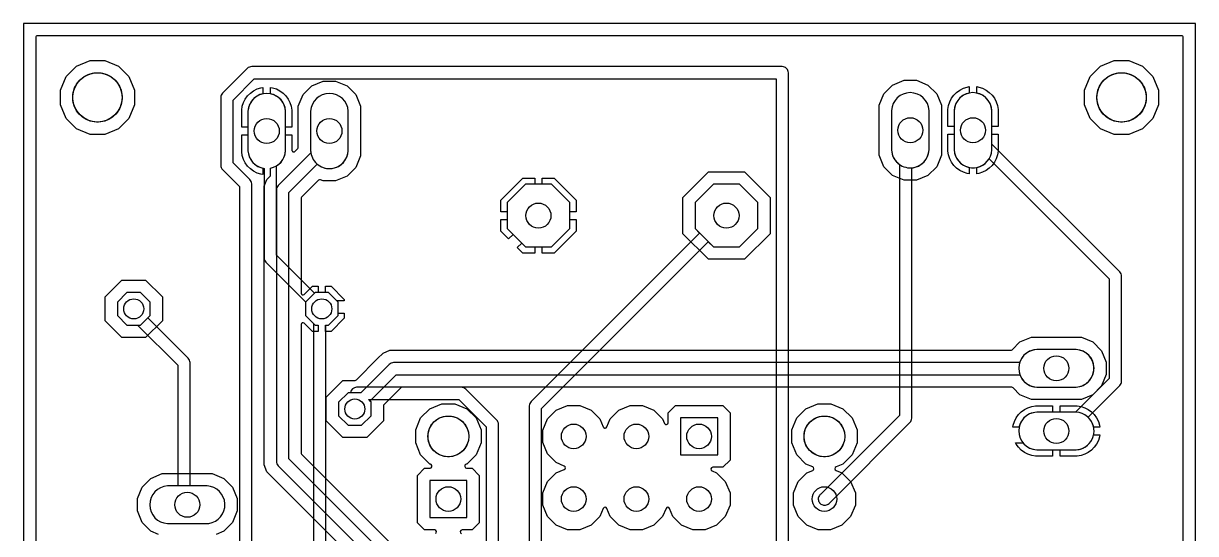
# Model space of a CAD drawing. Header units: millimetres. Extents: x 0 to 47.5, y 0 to 60.
# Drawn here: x 0 to 47.5, y 39.32 to 60 of the extents above; entities that cross this region are included whole.
import ezdxf

# ---------------------------------------------------------------- set-up
doc = ezdxf.new("R2010")
doc.units = ezdxf.units.MM

msp = doc.modelspace()

# ---------------------------------------------------------------- linework, layer by layer
at = {"layer": '16_copper'}
for points in [[(31, 34.854), (31, 58, 0.414214), (30.75, 58.25), (9.25, 58.25, 0.198912), (9.073, 58.177), (8.073, 57.177, 0.198912), (8, 57), (8, 54.25, 0.198912), (8.073, 54.073), (8.75, 53.396), (8.75, 32.354)], [(9.25, 32.25), (9.25, 53.5, 0.198912), (9.177, 53.677), (8.5, 54.354), (8.5, 56.896), (9.354, 57.75), (30.5, 57.75), (30.5, 34.75, 0.198912)], [(12.25, 32.604), (12.25, 47.77), (12.364, 47.77), (12.75, 48.156), (12.75, 48.704), (12.364, 49.09), (11.816, 49.09), (11.79, 49.064), (10.25, 50.604), (10.25, 54.222, 0.251363), (10.622, 54.841), (10.622, 56.439, 0.95208), (9.098, 56.439), (9.098, 54.841, 0.358527), (9.75, 54.123), (9.75, 50.5, 0.198912), (9.823, 50.323), (11.436, 48.71), (11.43, 48.704), (11.43, 48.156), (11.75, 47.836), (11.75, 32.25, 0.122629)], [(21, 16.5), (21, 44.396), (27.754, 51.15), (27.964, 50.94), (29.016, 50.94), (29.76, 51.684), (29.76, 52.736), (29.016, 53.48), (27.964, 53.48), (27.22, 52.736), (27.22, 51.684), (27.4, 51.504), (20.573, 44.677, 0.198912), (20.5, 44.5), (20.5, 16.604)], [(19.25, 27.25), (19.25, 43.75, 0.198912), (19.177, 43.927), (17.927, 45.177, 0.198912), (17.75, 45.25), (13.5, 45.25, 0.378912), (13.252, 45.03), (13.156, 45.03), (12.77, 44.644), (12.77, 44.096), (13.156, 43.71), (13.704, 43.71), (14.09, 44.096), (14.09, 44.644), (13.984, 44.75), (17.646, 44.75), (18.75, 43.646), (18.75, 27.354)]]:
    msp.add_lwpolyline(points, format="xyb", dxfattribs=at)
for points in [[(12.512, 54.123, 0.357806), (13.162, 54.841), (13.162, 56.439, 0.95208), (11.638, 56.439), (11.638, 54.841), (11.645, 54.766), (11.66, 54.693), (11.682, 54.621), (11.71, 54.552), (11.746, 54.486), (11.787, 54.424), (11.835, 54.366), (11.888, 54.313), (11.946, 54.265), (12.008, 54.224), (12.074, 54.188), (12.143, 54.16), (12.215, 54.138), (12.288, 54.123), (12.363, 54.116), (12.437, 54.116)], [(32.507, 40.475), (32.545, 40.485, 0.155133), (32.677, 40.573), (35.927, 43.823, 0.198912), (36, 44), (36, 54.148, 0.377231), (36.702, 54.871), (36.702, 56.469, 0.95208), (35.178, 56.469), (35.178, 54.871, 0.230554), (35.5, 54.286), (35.5, 44.104), (32.336, 40.939, 0.105989), (32.255, 40.863), (32.235, 40.829), (32.221, 40.793), (32.212, 40.754), (32.21, 40.715), (32.214, 40.675), (32.224, 40.637), (32.24, 40.601), (32.262, 40.568), (32.288, 40.539), (32.319, 40.514), (32.353, 40.494), (32.39, 40.48), (32.429, 40.472), (32.468, 40.47)], [(42.734, 42.725, 0.62855), (43.142, 44.038), (44.427, 45.323, 0.198912), (44.5, 45.5), (44.5, 49.75, 0.198912), (44.427, 49.927), (39.242, 55.112), (39.242, 56.469, 0.95208), (37.718, 56.469), (37.718, 54.871, 0.740292), (39.133, 54.514), (44, 49.646), (44, 45.604), (42.638, 44.242), (41.061, 44.242, 0.95208), (41.061, 42.718), (42.659, 42.718)], [(7.514, 39.735, 0.906347), (7.439, 41.252), (6.75, 41.252), (6.75, 46.25, 0.198912), (6.677, 46.427), (5.039, 48.065), (5.13, 48.156), (5.13, 48.704), (4.744, 49.09), (4.196, 49.09), (3.81, 48.704), (3.81, 48.156), (4.196, 47.77), (4.627, 47.77), (6.25, 46.146), (6.25, 41.252), (5.841, 41.252, 0.95208), (5.841, 39.728), (7.439, 39.728)], [(42.734, 45.265, 0.906347), (42.659, 46.782), (41.061, 46.782, 0.95208), (41.061, 45.258), (42.659, 45.258)]]:
    msp.add_lwpolyline(points, format="xyb", close=True, dxfattribs=at)
for points in [[(22.14, 51.684), (22.14, 52.736), (21.396, 53.48), (20.344, 53.48), (19.6, 52.736), (19.6, 51.684), (20.344, 50.94), (21.396, 50.94)], [(28.134, 44.014), (26.626, 44.014), (26.626, 42.506), (28.134, 42.506)], [(17.974, 41.474), (16.466, 41.474), (16.466, 39.966), (17.974, 39.966)]]:
    msp.add_lwpolyline(points, close=True, dxfattribs=at)
at = {"layer": '1_copper'}
for points in [[(47, 36.969), (47, 59.424, 0.414214), (46.924, 59.5), (0.576, 59.5, 0.414214), (0.5, 59.424), (0.5, 0.576, 0.414214)], [(13.649, 38.04), (10.086, 41.603), (9.864, 41.825), (9.75, 42.101), (9.75, 53.399), (9.864, 53.675), (9.99, 53.801, 0.198912), (10.012, 53.855), (10.012, 54.131, 0.342626), (10.622, 54.841), (10.622, 55.488), (10.876, 55.488), (10.876, 54.871), (10.876, 54.868), (10.876, 54.865), (10.878, 54.857), (10.879, 54.849), (10.88, 54.846), (10.881, 54.844), (10.885, 54.837), (10.888, 54.829), (10.89, 54.827), (10.891, 54.825), (10.897, 54.819), (10.902, 54.813), (10.905, 54.811), (10.907, 54.809), (10.914, 54.806), (10.921, 54.801), (10.924, 54.8), (10.926, 54.799), (10.934, 54.797), (10.942, 54.795), (10.945, 54.795), (10.947, 54.795, 0.215358), (11.006, 54.817), (11.116, 54.926, 0.198912), (11.138, 54.98), (11.138, 56.653), (11.33, 57.117), (11.685, 57.472), (12.149, 57.664), (12.651, 57.664), (13.115, 57.472), (13.47, 57.117), (13.662, 56.653), (13.662, 54.627), (13.47, 54.163), (13.115, 53.808), (12.651, 53.616), (12.149, 53.616), (12.039, 53.662, 0.303353), (11.956, 53.645), (11.272, 52.962, 0.198912), (11.25, 52.908), (11.25, 49.067, 0.668179), (11.38, 49.013), (11.711, 49.344), (11.938, 49.344), (11.938, 49.09), (11.816, 49.09), (11.43, 48.704), (11.43, 48.156), (11.816, 47.77), (11.938, 47.77), (11.938, 47.516), (11.711, 47.516), (11.38, 47.847, 0.668179), (11.25, 47.793), (11.25, 42.592, 0.198912), (11.272, 42.538), (15.836, 37.975, 0.668179)], [(16.694, 39.319, 0.820685), (16.665, 39.466), (16.259, 39.466), (15.966, 39.759), (15.966, 41.681), (16.259, 41.974), (16.478, 41.974, 0.752244), (16.519, 42.115), (16.513, 42.117, 0.125578), (16.469, 42.136), (16.096, 42.509), (15.895, 42.996), (15.895, 43.524), (16.096, 44.011), (16.469, 44.384), (16.956, 44.585), (17.484, 44.585), (17.971, 44.384), (18.344, 44.011), (18.545, 43.524), (18.545, 42.996), (18.344, 42.509), (17.971, 42.136, 0.966608), (17.949, 41.975), (17.955, 41.975), (17.962, 41.974), (18.181, 41.974), (18.474, 41.681), (18.474, 39.759), (18.181, 39.466), (17.775, 39.466, 0.820685), (17.746, 39.319)], [(5.476, 39.29), (5.163, 39.42), (4.808, 39.775), (4.616, 40.239), (4.616, 40.741), (4.808, 41.205), (5.163, 41.56), (5.627, 41.752), (7.653, 41.752), (8.117, 41.56), (8.472, 41.205), (8.664, 40.741), (8.664, 40.239), (8.472, 39.775), (8.117, 39.42), (7.804, 39.29, 0.66819)]]:
    msp.add_lwpolyline(points, format="xyb", dxfattribs=at)
for points in [[(2.702, 55.5), (2.15, 55.728), (1.728, 56.15), (1.5, 56.702), (1.5, 57.298), (1.728, 57.85), (2.15, 58.272), (2.702, 58.5), (3.298, 58.5), (3.85, 58.272), (4.272, 57.85), (4.5, 57.298), (4.5, 56.702), (4.272, 56.15), (3.85, 55.728), (3.298, 55.5)], [(44.202, 55.5), (43.65, 55.728), (43.228, 56.15), (43, 56.702), (43, 57.298), (43.228, 57.85), (43.65, 58.272), (44.202, 58.5), (44.798, 58.5), (45.35, 58.272), (45.772, 57.85), (46, 57.298), (46, 56.702), (45.772, 56.15), (45.35, 55.728), (44.798, 55.5)], [(35.689, 53.646), (35.225, 53.838), (34.87, 54.193), (34.678, 54.657), (34.678, 56.683), (34.87, 57.147), (35.225, 57.502), (35.689, 57.694), (36.191, 57.694), (36.655, 57.502), (37.01, 57.147), (37.202, 56.683), (37.202, 54.657), (37.01, 54.193), (36.655, 53.838), (36.191, 53.646)], [(19.346, 52.362), (19.346, 52.841), (20.239, 53.734), (20.718, 53.734), (20.718, 53.48), (20.344, 53.48), (19.6, 52.736), (19.6, 52.362)], [(22.14, 52.362), (22.14, 52.736), (21.396, 53.48), (21.022, 53.48), (21.022, 53.734), (21.501, 53.734), (22.394, 52.841), (22.394, 52.362)], [(27.757, 50.44), (26.72, 51.477), (26.72, 52.943), (27.757, 53.98), (29.223, 53.98), (30.26, 52.943), (30.26, 51.477), (29.223, 50.44)], [(29.76, 51.684), (29.76, 52.736), (29.016, 53.48), (27.964, 53.48), (27.22, 52.736), (27.22, 51.684), (27.964, 50.94), (29.016, 50.94)], [(19.346, 51.579), (19.346, 52.058), (19.6, 52.058), (19.6, 51.684), (19.84, 51.444), (19.661, 51.264)], [(21.022, 50.686), (21.022, 50.94), (21.396, 50.94), (22.14, 51.684), (22.14, 52.058), (22.394, 52.058), (22.394, 51.579), (21.501, 50.686)], [(20.239, 50.686), (20.014, 50.911), (20.194, 51.09), (20.344, 50.94), (20.718, 50.94), (20.718, 50.686)], [(3.989, 47.27), (3.31, 47.949), (3.31, 48.911), (3.989, 49.59), (4.951, 49.59), (5.63, 48.911), (5.63, 47.949), (4.951, 47.27)], [(5.13, 48.156), (5.13, 48.704), (4.744, 49.09), (4.196, 49.09), (3.81, 48.704), (3.81, 48.156), (4.196, 47.77), (4.744, 47.77)], [(12.704, 48.75), (12.364, 49.09), (12.242, 49.09), (12.242, 49.344), (12.469, 49.344), (13.004, 48.809), (13.004, 48.75)], [(12.242, 47.516), (12.242, 47.77), (12.364, 47.77), (12.75, 48.156), (12.75, 48.25), (13.004, 48.25), (13.004, 48.051), (12.469, 47.516)], [(40.093, 43.632), (40.107, 43.718), (40.156, 43.87), (40.229, 44.013), (40.323, 44.142), (40.436, 44.255), (40.565, 44.349), (40.708, 44.422), (40.86, 44.471), (41.018, 44.496), (41.708, 44.496), (41.708, 44.242), (41.061, 44.242), (40.986, 44.235), (40.913, 44.22), (40.841, 44.198), (40.772, 44.17), (40.706, 44.134), (40.644, 44.093), (40.586, 44.045), (40.533, 43.992), (40.485, 43.934), (40.444, 43.872), (40.408, 43.806), (40.38, 43.737), (40.358, 43.665), (40.351, 43.632)], [(28.134, 44.014), (26.626, 44.014), (26.626, 42.506), (28.134, 42.506)], [(17.974, 41.474), (16.466, 41.474), (16.466, 39.966), (17.974, 39.966)]]:
    msp.add_lwpolyline(points, close=True, dxfattribs=at)
for points in [[(8.844, 55.792), (8.844, 56.482), (8.869, 56.64), (8.918, 56.792), (8.991, 56.934), (9.085, 57.064), (9.198, 57.177), (9.327, 57.271), (9.47, 57.344), (9.622, 57.393), (9.708, 57.407), (9.708, 57.149, 0.342624), (9.098, 56.439), (9.098, 55.792)], [(10.622, 55.792), (10.622, 56.439, 0.342626), (10.012, 57.149), (10.012, 57.407), (10.098, 57.393), (10.25, 57.344), (10.393, 57.271), (10.522, 57.177), (10.635, 57.064), (10.729, 56.934), (10.802, 56.792), (10.851, 56.64), (10.876, 56.482), (10.876, 55.792)], [(17.262, 35.394, 0.724899), (17.332, 35.864), (17.148, 35.955), (10.75, 42.354), (10.75, 53.146), (11.903, 54.3, 0.623949), (13.162, 54.841), (13.162, 56.439, 0.95208), (11.638, 56.439), (11.638, 54.841, 0.029333), (11.648, 54.752), (10.323, 53.427, 0.198912), (10.25, 53.25), (10.25, 42.25, 0.198912), (10.323, 42.073), (16.823, 35.573, 0.080612), (16.888, 35.526), (17.108, 35.416), (17.145, 35.402), (17.183, 35.393), (17.223, 35.39)], [(36.052, 54.153, 0.357806), (36.702, 54.871), (36.702, 56.469, 0.95208), (35.178, 56.469), (35.178, 54.871), (35.185, 54.796), (35.2, 54.723), (35.222, 54.651), (35.25, 54.582), (35.286, 54.516), (35.327, 54.454), (35.375, 54.396), (35.428, 54.343), (35.486, 54.295), (35.548, 54.254), (35.614, 54.218), (35.683, 54.19), (35.755, 54.168), (35.828, 54.153), (35.903, 54.146), (35.977, 54.146)], [(37.464, 55.822), (37.464, 56.512), (37.489, 56.67), (37.538, 56.822), (37.611, 56.965), (37.705, 57.094), (37.818, 57.207), (37.947, 57.301), (38.09, 57.374), (38.242, 57.423), (38.328, 57.437), (38.328, 57.179, 0.342624), (37.718, 56.469), (37.718, 55.822)], [(39.242, 55.822), (39.242, 56.469, 0.342626), (38.632, 57.179), (38.632, 57.437), (38.718, 57.423), (38.87, 57.374), (39.013, 57.301), (39.142, 57.207), (39.255, 57.094), (39.349, 56.965), (39.422, 56.822), (39.471, 56.67), (39.496, 56.512), (39.496, 55.822)], [(9.622, 53.887), (9.47, 53.936), (9.327, 54.009), (9.198, 54.103), (9.085, 54.216), (8.991, 54.345), (8.918, 54.488), (8.869, 54.64), (8.844, 54.798), (8.844, 55.488), (9.098, 55.488), (9.098, 54.841, 0.342624), (9.708, 54.131), (9.708, 53.873)], [(38.242, 53.917), (38.09, 53.966), (37.947, 54.039), (37.818, 54.133), (37.705, 54.246), (37.611, 54.375), (37.538, 54.518), (37.489, 54.67), (37.464, 54.828), (37.464, 55.518), (37.718, 55.518), (37.718, 54.871, 0.342624), (38.328, 54.161), (38.328, 53.903)], [(38.632, 54.161, 0.342626), (39.242, 54.871), (39.242, 55.518), (39.496, 55.518), (39.496, 54.828), (39.471, 54.67), (39.422, 54.518), (39.349, 54.375), (39.255, 54.246), (39.142, 54.133), (39.013, 54.039), (38.87, 53.966), (38.718, 53.917), (38.632, 53.903)], [(12.949, 43.21), (12.27, 43.889), (12.27, 44.851), (12.949, 45.53), (13.438, 45.53, 0.198912), (13.492, 45.553), (14.353, 46.414), (14.353, 46.414), (14.575, 46.636), (14.851, 46.75), (40.012, 46.75, 0.198912), (40.066, 46.772), (40.383, 47.09), (40.847, 47.282), (42.873, 47.282), (43.337, 47.09), (43.692, 46.735), (43.884, 46.271), (43.884, 45.769), (43.692, 45.305), (43.337, 44.95), (42.873, 44.758), (40.847, 44.758), (40.383, 44.95), (40.106, 45.228, 0.198912), (40.052, 45.25), (15.342, 45.25, 0.198912), (15.288, 45.228), (14.613, 44.552, 0.198912), (14.59, 44.498), (14.59, 43.889), (13.911, 43.21)], [(14.09, 44.096), (14.09, 44.644), (14.044, 44.69), (15.104, 45.75), (40.385, 45.75, 0.298328), (41.061, 45.258), (42.659, 45.258, 0.95208), (42.659, 46.782), (41.061, 46.782, 0.313481), (40.371, 46.25), (15, 46.25, 0.198912), (14.823, 46.177), (13.677, 45.03), (13.156, 45.03), (12.77, 44.644), (12.77, 44.096), (13.156, 43.71), (13.704, 43.71)], [(23.573, 43.594, 0.291651), (23.64, 43.641), (23.777, 43.97), (24.13, 44.323), (24.591, 44.514), (25.089, 44.514), (25.55, 44.323), (25.903, 43.97), (25.979, 43.786, 0.820685), (26.126, 43.815), (26.126, 44.221), (26.419, 44.514), (28.341, 44.514), (28.634, 44.221), (28.634, 42.299), (28.341, 42.006), (27.935, 42.006, 0.820685), (27.906, 41.859), (28.09, 41.783), (28.443, 41.43), (28.634, 40.969), (28.634, 40.471), (28.443, 40.01), (28.09, 39.657), (27.629, 39.466), (27.131, 39.466), (26.67, 39.657), (26.317, 40.01), (26.18, 40.339, 0.66819), (26.04, 40.339), (25.903, 40.01), (25.55, 39.657), (25.089, 39.466), (24.591, 39.466), (24.13, 39.657), (23.777, 40.01), (23.64, 40.339, 0.66819), (23.5, 40.339), (23.363, 40.01), (23.01, 39.657), (22.549, 39.466), (22.051, 39.466), (21.59, 39.657), (21.237, 40.01), (21.046, 40.471), (21.046, 40.969), (21.237, 41.43), (21.59, 41.783), (21.919, 41.92, 0.66819), (21.919, 42.06), (21.59, 42.197), (21.237, 42.55), (21.046, 43.011), (21.046, 43.509), (21.237, 43.97), (21.59, 44.323), (22.051, 44.514), (22.549, 44.514), (23.01, 44.323), (23.363, 43.97), (23.5, 43.641), (23.501, 43.638), (23.502, 43.636), (23.507, 43.629), (23.511, 43.622), (23.513, 43.62), (23.514, 43.618), (23.521, 43.613), (23.527, 43.607), (23.529, 43.606), (23.531, 43.604), (23.539, 43.601), (23.546, 43.598), (23.549, 43.597), (23.552, 43.596), (23.56, 43.595), (23.568, 43.594), (23.57, 43.594)], [(32.211, 39.466), (31.75, 39.657), (31.397, 40.01), (31.206, 40.471), (31.206, 40.969), (31.397, 41.43), (31.75, 41.783), (31.986, 41.881, 0.66819), (31.986, 42.022), (31.709, 42.136), (31.336, 42.509), (31.135, 42.996), (31.135, 43.524), (31.336, 44.011), (31.709, 44.384), (32.196, 44.585), (32.724, 44.585), (33.211, 44.384), (33.584, 44.011), (33.785, 43.524), (33.785, 42.996), (33.584, 42.509), (33.211, 42.136), (32.934, 42.022, 0.66819), (32.934, 41.881), (33.17, 41.783), (33.523, 41.43), (33.714, 40.969), (33.714, 40.471), (33.523, 40.01), (33.17, 39.657), (32.709, 39.466)], [(43.369, 43.632, 0.342626), (42.659, 44.242), (42.012, 44.242), (42.012, 44.496), (42.702, 44.496), (42.86, 44.471), (43.012, 44.422), (43.154, 44.349), (43.284, 44.255), (43.397, 44.142), (43.491, 44.013), (43.564, 43.87), (43.613, 43.718), (43.627, 43.632)], [(42.012, 42.464), (42.012, 42.718), (42.659, 42.718, 0.342624), (43.369, 43.328), (43.627, 43.328), (43.613, 43.242), (43.564, 43.09), (43.491, 42.947), (43.397, 42.818), (43.284, 42.705), (43.154, 42.611), (43.012, 42.538), (42.86, 42.489), (42.702, 42.464)], [(41.018, 42.464), (40.86, 42.489), (40.708, 42.538), (40.565, 42.611), (40.436, 42.705), (40.323, 42.818), (40.229, 42.947), (40.202, 43), (40.506, 43, 0.213213), (41.061, 42.718), (41.708, 42.718), (41.708, 42.464)], [(7.514, 39.735, 0.906347), (7.439, 41.252), (5.841, 41.252, 0.95208), (5.841, 39.728), (7.439, 39.728)]]:
    msp.add_lwpolyline(points, format="xyb", close=True, dxfattribs=at)
at = {"layer": 'drills_NPTH'}
for centre, radius in [((3, 57), 1), ((44.5, 57), 1), ((17.22, 43.26), 0.826), ((32.46, 43.26), 0.826)]:
    msp.add_circle(centre, radius, dxfattribs=at)
at = {"layer": 'drills_PTH'}
for centre, radius in [((9.86, 55.64), 0.508), ((12.4, 55.64), 0.508), ((35.94, 55.67), 0.508), ((38.48, 55.67), 0.508), ((20.87, 52.21), 0.508), ((28.49, 52.21), 0.508), ((4.47, 48.43), 0.406), ((12.09, 48.43), 0.406), ((41.86, 46.02), 0.508), ((13.43, 44.37), 0.406), ((22.3, 43.26), 0.5), ((24.84, 43.26), 0.5), ((27.38, 43.26), 0.5), ((41.86, 43.48), 0.508), ((6.64, 40.49), 0.508), ((17.22, 40.72), 0.5), ((22.3, 40.72), 0.5), ((24.84, 40.72), 0.5), ((27.38, 40.72), 0.5), ((32.46, 40.72), 0.5)]:
    msp.add_circle(centre, radius, dxfattribs=at)
at = {"layer": 'holes'}
for points in [[(4, 56.956), (3.992, 56.869), (3.977, 56.783), (3.955, 56.699), (3.925, 56.617), (3.888, 56.538), (3.844, 56.462), (3.794, 56.391), (3.738, 56.324), (3.676, 56.262), (3.609, 56.206), (3.538, 56.156), (3.462, 56.112), (3.383, 56.075), (3.301, 56.045), (3.217, 56.023), (3.131, 56.008), (3.044, 56), (2.956, 56), (2.869, 56.008), (2.783, 56.023), (2.699, 56.045), (2.617, 56.075), (2.538, 56.112), (2.462, 56.156), (2.391, 56.206), (2.324, 56.262), (2.262, 56.324), (2.206, 56.391), (2.156, 56.462), (2.112, 56.538), (2.075, 56.617), (2.045, 56.699), (2.023, 56.783), (2.008, 56.869), (2, 56.956), (2, 57.044), (2.008, 57.131), (2.023, 57.217), (2.045, 57.301), (2.075, 57.383), (2.112, 57.462), (2.156, 57.538), (2.206, 57.609), (2.262, 57.676), (2.324, 57.738), (2.391, 57.794), (2.462, 57.844), (2.538, 57.888), (2.617, 57.925), (2.699, 57.955), (2.783, 57.977), (2.869, 57.992), (2.956, 58), (3.044, 58), (3.131, 57.992), (3.217, 57.977), (3.301, 57.955), (3.383, 57.925), (3.462, 57.888), (3.538, 57.844), (3.609, 57.794), (3.676, 57.738), (3.738, 57.676), (3.794, 57.609), (3.844, 57.538), (3.888, 57.462), (3.925, 57.383), (3.955, 57.301), (3.977, 57.217), (3.992, 57.131), (4, 57.044), (4, 56.956)], [(45.5, 56.956), (45.492, 56.869), (45.477, 56.783), (45.455, 56.699), (45.425, 56.617), (45.388, 56.538), (45.344, 56.462), (45.294, 56.391), (45.238, 56.324), (45.176, 56.262), (45.109, 56.206), (45.038, 56.156), (44.962, 56.112), (44.883, 56.075), (44.801, 56.045), (44.717, 56.023), (44.631, 56.008), (44.544, 56), (44.456, 56), (44.369, 56.008), (44.283, 56.023), (44.199, 56.045), (44.117, 56.075), (44.038, 56.112), (43.962, 56.156), (43.891, 56.206), (43.824, 56.262), (43.762, 56.324), (43.706, 56.391), (43.656, 56.462), (43.612, 56.538), (43.575, 56.617), (43.545, 56.699), (43.523, 56.783), (43.508, 56.869), (43.5, 56.956), (43.5, 57.044), (43.508, 57.131), (43.523, 57.217), (43.545, 57.301), (43.575, 57.383), (43.612, 57.462), (43.656, 57.538), (43.706, 57.609), (43.762, 57.676), (43.824, 57.738), (43.891, 57.794), (43.962, 57.844), (44.038, 57.888), (44.117, 57.925), (44.199, 57.955), (44.283, 57.977), (44.369, 57.992), (44.456, 58), (44.544, 58), (44.631, 57.992), (44.717, 57.977), (44.801, 57.955), (44.883, 57.925), (44.962, 57.888), (45.038, 57.844), (45.109, 57.794), (45.176, 57.738), (45.238, 57.676), (45.294, 57.609), (45.344, 57.538), (45.388, 57.462), (45.425, 57.383), (45.455, 57.301), (45.477, 57.217), (45.492, 57.131), (45.5, 57.044), (45.5, 56.956)], [(17.261, 44.086), (17.341, 44.078), (17.421, 44.062), (17.498, 44.038), (17.573, 44.007), (17.645, 43.969), (17.712, 43.924), (17.775, 43.872), (17.832, 43.815), (17.884, 43.752), (17.929, 43.685), (17.967, 43.613), (17.998, 43.538), (18.022, 43.461), (18.038, 43.381), (18.046, 43.301), (18.046, 43.219), (18.038, 43.139), (18.022, 43.059), (17.998, 42.982), (17.967, 42.907), (17.929, 42.835), (17.884, 42.768), (17.832, 42.705), (17.775, 42.648), (17.712, 42.596), (17.645, 42.551), (17.573, 42.513), (17.498, 42.482), (17.421, 42.458), (17.341, 42.442), (17.261, 42.434), (17.179, 42.434), (17.099, 42.442), (17.019, 42.458), (16.942, 42.482), (16.867, 42.513), (16.795, 42.551), (16.728, 42.596), (16.665, 42.648), (16.608, 42.705), (16.556, 42.768), (16.511, 42.835), (16.473, 42.907), (16.442, 42.982), (16.418, 43.059), (16.402, 43.139), (16.395, 43.219), (16.395, 43.301), (16.402, 43.381), (16.418, 43.461), (16.442, 43.538), (16.473, 43.613), (16.511, 43.685), (16.556, 43.752), (16.608, 43.815), (16.665, 43.872), (16.728, 43.924), (16.795, 43.969), (16.867, 44.007), (16.942, 44.038), (17.019, 44.062), (17.099, 44.078), (17.179, 44.086), (17.261, 44.086)], [(32.501, 44.086), (32.581, 44.078), (32.661, 44.062), (32.738, 44.038), (32.813, 44.007), (32.885, 43.969), (32.952, 43.924), (33.015, 43.872), (33.072, 43.815), (33.124, 43.752), (33.169, 43.685), (33.207, 43.613), (33.238, 43.538), (33.262, 43.461), (33.278, 43.381), (33.285, 43.301), (33.285, 43.219), (33.278, 43.139), (33.262, 43.059), (33.238, 42.982), (33.207, 42.907), (33.169, 42.835), (33.124, 42.768), (33.072, 42.705), (33.015, 42.648), (32.952, 42.596), (32.885, 42.551), (32.813, 42.513), (32.738, 42.482), (32.661, 42.458), (32.581, 42.442), (32.501, 42.434), (32.419, 42.434), (32.339, 42.442), (32.259, 42.458), (32.182, 42.482), (32.107, 42.513), (32.035, 42.551), (31.968, 42.596), (31.905, 42.648), (31.848, 42.705), (31.796, 42.768), (31.751, 42.835), (31.713, 42.907), (31.682, 42.982), (31.658, 43.059), (31.642, 43.139), (31.635, 43.219), (31.635, 43.301), (31.642, 43.381), (31.658, 43.461), (31.682, 43.538), (31.713, 43.613), (31.751, 43.685), (31.796, 43.752), (31.848, 43.815), (31.905, 43.872), (31.968, 43.924), (32.035, 43.969), (32.107, 44.007), (32.182, 44.038), (32.259, 44.062), (32.339, 44.078), (32.419, 44.086), (32.501, 44.086)]]:
    msp.add_lwpolyline(points, close=True, dxfattribs=at)
at = {"layer": 'outline'}
msp.add_lwpolyline([(0, 0), (47.5, 0), (47.5, 60), (0, 60), (0, 0)], close=True, dxfattribs=at)

doc.saveas('drawing.dxf')
